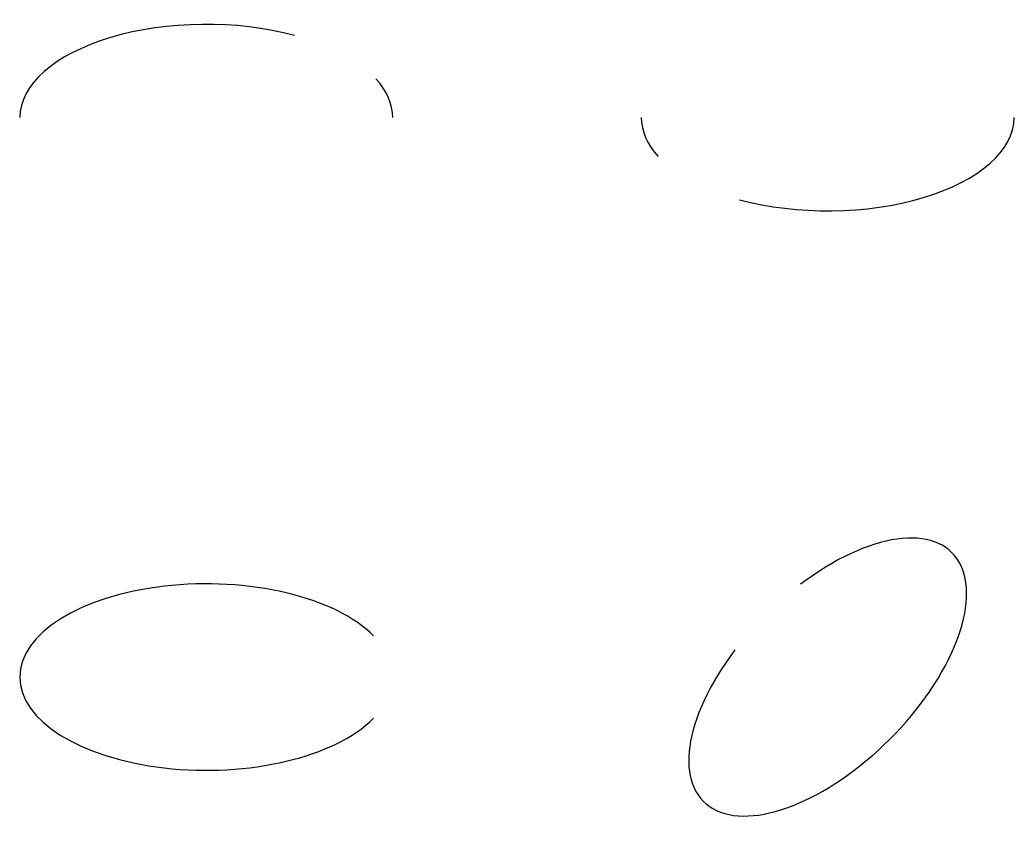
# Model space of a CAD drawing. Header units: millimetres. Extents: x 4 to 36, y 5 to 31.1.
import ezdxf

# ---------------------------------------------------------------- set-up
doc = ezdxf.new("R2010")
doc.units = ezdxf.units.MM
doc.layers.get('0').update_dxf_attribs({"lineweight": 25})

msp = doc.modelspace()

# ---------------------------------------------------------------- linework, layer by layer
for centre, major_axis, start_param, end_param in [((10, 28), (6, 0), 1.077934, 3.141593), ((10, 28), (6, 0), 0, 0.429949), ((30, 28), (6, 0), 3.141593, 3.571541), ((30, 28), (6, 0), 4.219526, 6.283185), ((30, 10), (4, 4), 1.83834, 7.586438), ((10, 10), (6, 0), 0.457495, 5.825691)]:
    msp.add_ellipse(centre, major_axis=major_axis, ratio=0.5, start_param=start_param, end_param=end_param)

doc.saveas('drawing.dxf')
